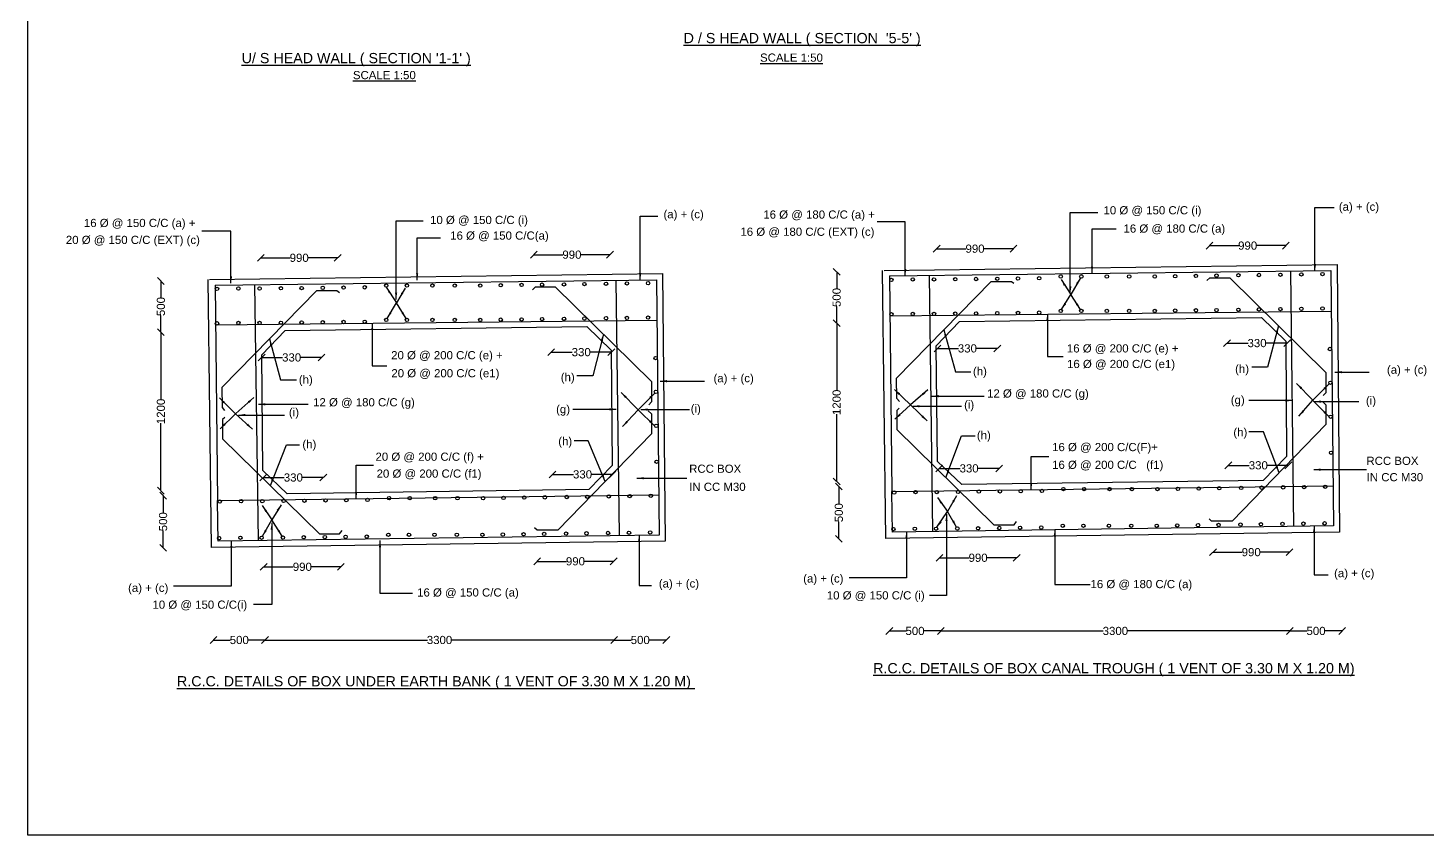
# Model space of a CAD drawing. Header units: millimetres. Extents: x 5124 to 2791496, y 2311 to 44560544.
# Drawn here: x 2750567 to 2771104, y 44534051 to 44545897 of the extents above; entities that cross this region are included whole.
import ezdxf

# ---------------------------------------------------------------- set-up
doc = ezdxf.new("R2010")
doc.units = ezdxf.units.MM
doc.header["$MEASUREMENT"] = 0
for name, color, linetype in [('DIMENSION', 7, 'Continuous'), ('DRAWING', 2, 'Continuous'), ('TEXT', 1, 'Continuous')]:
    doc.layers.add(name, color=color, linetype=linetype)
doc.styles.get("Standard").update_dxf_attribs({"font": 'arial.ttf', "height": 120})
doc.dimstyles.get("Standard").update_dxf_attribs({"dimtxt": 80, "dimasz": 100, "dimexe": 0.18, "dimexo": 0.0625, "dimgap": 0.09, "dimtad": 0, "dimdec": 0, "dimzin": 0, "dimdsep": 46, "dimtxsty": 'Standard', "dimblk": 'OBLIQUE', "dimcen": 0.09, "dimse1": 1, "dimse2": 1, "dimadec": 0, "dimazin": 0, "dimtfac": 1, "dimtdec": 0, "dimtofl": 0, "dimtmove": 0, "dimatfit": 3, "dimfxl": 0, "dimtolj": 1, "dimtzin": 0, "dimarcsym": 0})

# ---------------------------------------------------------------- blocks, each defined once
blk = doc.blocks.new('_Oblique')
at = {"color": 0, "linetype": 'ByBlock', "lineweight": -2}
blk.add_line((-0.5, -0.5), (0.5, 0.5), dxfattribs=at)
blk = doc.blocks.new('*D32')
at = {"layer": 'Defpoints', "color": 0, "transparency": 16777216}
for p in [(2753985, 44542511), (2755112, 44542523), (2755112, 44542511)]:
    blk.add_point(p, dxfattribs=at)
at = {"layer": 'DIMENSION', "color": 0, "lineweight": -2, "transparency": 16777216}
for p, q in [((2753985, 44542523), (2754416, 44542523)), ((2755112, 44542523), (2754681, 44542523))]:
    blk.add_line(p, q, dxfattribs=at)
at = {"layer": 'DIMENSION', "color": 0, "lineweight": -2, "transparency": 16777216, "xscale": 100, "yscale": 100, "zscale": 100, "rotation": 180}
blk.add_blockref('_Oblique', (2753985, 44542523), dxfattribs=at)
at = {"layer": 'DIMENSION', "color": 0, "lineweight": -2, "transparency": 16777216, "xscale": 100, "yscale": 100, "zscale": 100}
blk.add_blockref('_Oblique', (2755112, 44542523), dxfattribs=at)
at = {"layer": 'DIMENSION', "color": 0, "transparency": 16777216, "insert": (2754548, 44542523), "char_height": 120, "attachment_point": 5}
blk.add_mtext('\\A1;990', dxfattribs=at)
blk = doc.blocks.new('*D33')
at = {"layer": 'Defpoints', "color": 0, "transparency": 16777216}
for p in [(2753998, 44541057), (2754876, 44541060), (2754876, 44541057)]:
    blk.add_point(p, dxfattribs=at)
at = {"layer": 'DIMENSION', "color": 0, "lineweight": -2, "transparency": 16777216}
for p, q in [((2753998, 44541060), (2754304, 44541060)), ((2754876, 44541060), (2754569, 44541060))]:
    blk.add_line(p, q, dxfattribs=at)
at = {"layer": 'DIMENSION', "color": 0, "lineweight": -2, "transparency": 16777216, "xscale": 100, "yscale": 100, "zscale": 100, "rotation": 180}
blk.add_blockref('_Oblique', (2753998, 44541060), dxfattribs=at)
at = {"layer": 'DIMENSION', "color": 0, "lineweight": -2, "transparency": 16777216, "xscale": 100, "yscale": 100, "zscale": 100}
blk.add_blockref('_Oblique', (2754876, 44541060), dxfattribs=at)
at = {"layer": 'DIMENSION', "color": 0, "transparency": 16777216, "insert": (2754437, 44541060), "char_height": 120, "attachment_point": 5}
blk.add_mtext('\\A1;330', dxfattribs=at)
blk = doc.blocks.new('*D34')
at = {"layer": 'Defpoints', "color": 0, "transparency": 16777216}
for p in [(2754021, 44539281), (2754902, 44539298), (2754902, 44539281)]:
    blk.add_point(p, dxfattribs=at)
at = {"layer": 'DIMENSION', "color": 0, "lineweight": -2, "transparency": 16777216}
for p, q in [((2754021, 44539298), (2754329, 44539298)), ((2754902, 44539298), (2754594, 44539298))]:
    blk.add_line(p, q, dxfattribs=at)
at = {"layer": 'DIMENSION', "color": 0, "lineweight": -2, "transparency": 16777216, "xscale": 100, "yscale": 100, "zscale": 100, "rotation": 180}
blk.add_blockref('_Oblique', (2754021, 44539298), dxfattribs=at)
at = {"layer": 'DIMENSION', "color": 0, "lineweight": -2, "transparency": 16777216, "xscale": 100, "yscale": 100, "zscale": 100}
blk.add_blockref('_Oblique', (2754902, 44539298), dxfattribs=at)
at = {"layer": 'DIMENSION', "color": 0, "transparency": 16777216, "insert": (2754462, 44539298), "char_height": 120, "attachment_point": 5}
blk.add_mtext('\\A1;330', dxfattribs=at)
blk = doc.blocks.new('*D35')
at = {"layer": 'Defpoints', "color": 0, "transparency": 16777216}
for p in [(2758246, 44541138), (2758246, 44541105), (2759130, 44541105)]:
    blk.add_point(p, dxfattribs=at)
at = {"layer": 'DIMENSION', "color": 0, "lineweight": -2, "transparency": 16777216}
for p, q in [((2758246, 44541138), (2758556, 44541138)), ((2759130, 44541138), (2758821, 44541138))]:
    blk.add_line(p, q, dxfattribs=at)
at = {"layer": 'DIMENSION', "color": 0, "lineweight": -2, "transparency": 16777216, "xscale": 100, "yscale": 100, "zscale": 100, "rotation": 180}
blk.add_blockref('_Oblique', (2758246, 44541138), dxfattribs=at)
at = {"layer": 'DIMENSION', "color": 0, "lineweight": -2, "transparency": 16777216, "xscale": 100, "yscale": 100, "zscale": 100}
blk.add_blockref('_Oblique', (2759130, 44541138), dxfattribs=at)
at = {"layer": 'DIMENSION', "color": 0, "transparency": 16777216, "insert": (2758688, 44541138), "char_height": 120, "attachment_point": 5}
blk.add_mtext('\\A1;330', dxfattribs=at)
blk = doc.blocks.new('*D36')
at = {"layer": 'Defpoints', "color": 0, "transparency": 16777216}
for p in [(2758267, 44539351), (2758267, 44539344), (2759146, 44539351)]:
    blk.add_point(p, dxfattribs=at)
at = {"layer": 'DIMENSION', "color": 0, "lineweight": -2, "transparency": 16777216}
for p, q in [((2758267, 44539344), (2758574, 44539344)), ((2759146, 44539344), (2758839, 44539344))]:
    blk.add_line(p, q, dxfattribs=at)
at = {"layer": 'DIMENSION', "color": 0, "lineweight": -2, "transparency": 16777216, "xscale": 100, "yscale": 100, "zscale": 100, "rotation": 180}
blk.add_blockref('_Oblique', (2758267, 44539344), dxfattribs=at)
at = {"layer": 'DIMENSION', "color": 0, "lineweight": -2, "transparency": 16777216, "xscale": 100, "yscale": 100, "zscale": 100}
blk.add_blockref('_Oblique', (2759146, 44539344), dxfattribs=at)
at = {"layer": 'DIMENSION', "color": 0, "transparency": 16777216, "insert": (2758707, 44539344), "char_height": 120, "attachment_point": 5}
blk.add_mtext('\\A1;330', dxfattribs=at)
blk = doc.blocks.new('*D37')
at = {"layer": 'Defpoints', "color": 0, "transparency": 16777216}
for p in [(2754027, 44537976), (2755160, 44537987), (2755160, 44537976)]:
    blk.add_point(p, dxfattribs=at)
at = {"layer": 'DIMENSION', "color": 0, "lineweight": -2, "transparency": 16777216}
for p, q in [((2754027, 44537987), (2754461, 44537987)), ((2755160, 44537987), (2754726, 44537987))]:
    blk.add_line(p, q, dxfattribs=at)
at = {"layer": 'DIMENSION', "color": 0, "lineweight": -2, "transparency": 16777216, "xscale": 100, "yscale": 100, "zscale": 100, "rotation": 180}
blk.add_blockref('_Oblique', (2754027, 44537987), dxfattribs=at)
at = {"layer": 'DIMENSION', "color": 0, "lineweight": -2, "transparency": 16777216, "xscale": 100, "yscale": 100, "zscale": 100}
blk.add_blockref('_Oblique', (2755160, 44537987), dxfattribs=at)
at = {"layer": 'DIMENSION', "color": 0, "transparency": 16777216, "insert": (2754594, 44537987), "char_height": 120, "attachment_point": 5}
blk.add_mtext('\\A1;990', dxfattribs=at)
blk = doc.blocks.new('*D38')
at = {"layer": 'Defpoints', "color": 0, "transparency": 16777216}
for p in [(2759164, 44538068), (2758042, 44538032), (2759164, 44538032)]:
    blk.add_point(p, dxfattribs=at)
at = {"layer": 'DIMENSION', "color": 0, "lineweight": -2, "transparency": 16777216}
for p, q in [((2758042, 44538068), (2758470, 44538068)), ((2759164, 44538068), (2758735, 44538068))]:
    blk.add_line(p, q, dxfattribs=at)
at = {"layer": 'DIMENSION', "color": 0, "lineweight": -2, "transparency": 16777216, "xscale": 100, "yscale": 100, "zscale": 100, "rotation": 180}
blk.add_blockref('_Oblique', (2758042, 44538068), dxfattribs=at)
at = {"layer": 'DIMENSION', "color": 0, "lineweight": -2, "transparency": 16777216, "xscale": 100, "yscale": 100, "zscale": 100}
blk.add_blockref('_Oblique', (2759164, 44538068), dxfattribs=at)
at = {"layer": 'DIMENSION', "color": 0, "transparency": 16777216, "insert": (2758603, 44538068), "char_height": 120, "attachment_point": 5}
blk.add_mtext('\\A1;990', dxfattribs=at)
blk = doc.blocks.new('*D39')
at = {"layer": 'Defpoints', "color": 0, "transparency": 16777216}
for p in [(2757991, 44542563), (2759110, 44542569), (2759110, 44542563)]:
    blk.add_point(p, dxfattribs=at)
at = {"layer": 'DIMENSION', "color": 0, "lineweight": -2, "transparency": 16777216}
for p, q in [((2757991, 44542569), (2758418, 44542569)), ((2759110, 44542569), (2758683, 44542569))]:
    blk.add_line(p, q, dxfattribs=at)
at = {"layer": 'DIMENSION', "color": 0, "lineweight": -2, "transparency": 16777216, "xscale": 100, "yscale": 100, "zscale": 100, "rotation": 180}
blk.add_blockref('_Oblique', (2757991, 44542569), dxfattribs=at)
at = {"layer": 'DIMENSION', "color": 0, "lineweight": -2, "transparency": 16777216, "xscale": 100, "yscale": 100, "zscale": 100}
blk.add_blockref('_Oblique', (2759110, 44542569), dxfattribs=at)
at = {"layer": 'DIMENSION', "color": 0, "transparency": 16777216, "insert": (2758551, 44542569), "char_height": 120, "attachment_point": 5}
blk.add_mtext('\\A1;990', dxfattribs=at)
blk = doc.blocks.new('*D40')
at = {"layer": 'Defpoints', "color": 0, "transparency": 16777216}
for p in [(2752518, 44542184), (2752518, 44541432), (2752518, 44541432)]:
    blk.add_point(p, dxfattribs=at)
at = {"layer": 'DIMENSION', "color": 0, "lineweight": -2, "transparency": 16777216}
for p, q in [((2752518, 44542184), (2752518, 44541940)), ((2752518, 44541432), (2752518, 44541675))]:
    blk.add_line(p, q, dxfattribs=at)
at = {"layer": 'DIMENSION', "color": 0, "lineweight": -2, "transparency": 16777216, "xscale": 100, "yscale": 100, "zscale": 100}
for p, rotation in [((2752518, 44542184), 90), ((2752518, 44541432), 270)]:
    blk.add_blockref('_Oblique', p, dxfattribs=dict(at, rotation=rotation))
at = {"layer": 'DIMENSION', "color": 0, "transparency": 16777216, "insert": (2752518, 44541808), "char_height": 120, "attachment_point": 5, "rotation": 90}
blk.add_mtext('\\A1;500', dxfattribs=at)
blk = doc.blocks.new('*D41')
at = {"layer": 'Defpoints', "color": 0, "transparency": 16777216}
for p in [(2752518, 44541432), (2752518, 44539106), (2752518, 44539106)]:
    blk.add_point(p, dxfattribs=at)
at = {"layer": 'DIMENSION', "color": 0, "lineweight": -2, "transparency": 16777216}
for p, q in [((2752518, 44541432), (2752518, 44540442)), ((2752518, 44539106), (2752518, 44540096))]:
    blk.add_line(p, q, dxfattribs=at)
at = {"layer": 'DIMENSION', "color": 0, "lineweight": -2, "transparency": 16777216, "xscale": 100, "yscale": 100, "zscale": 100}
for p, rotation in [((2752518, 44541432), 90), ((2752518, 44539106), 270)]:
    blk.add_blockref('_Oblique', p, dxfattribs=dict(at, rotation=rotation))
at = {"layer": 'DIMENSION', "color": 0, "transparency": 16777216, "insert": (2752518, 44540269), "char_height": 120, "attachment_point": 5, "rotation": 90}
blk.add_mtext('\\A1;1200', dxfattribs=at)
blk = doc.blocks.new('*D42')
at = {"layer": 'Defpoints', "color": 0, "transparency": 16777216}
for p in [(2752552, 44539033), (2752550, 44538265), (2752552, 44538265)]:
    blk.add_point(p, dxfattribs=at)
at = {"layer": 'DIMENSION', "color": 0, "lineweight": -2, "transparency": 16777216}
for p, q in [((2752550, 44539033), (2752550, 44538782)), ((2752550, 44538265), (2752550, 44538517))]:
    blk.add_line(p, q, dxfattribs=at)
at = {"layer": 'DIMENSION', "color": 0, "lineweight": -2, "transparency": 16777216, "xscale": 100, "yscale": 100, "zscale": 100}
for p, rotation in [((2752550, 44539033), 90), ((2752550, 44538265), 270)]:
    blk.add_blockref('_Oblique', p, dxfattribs=dict(at, rotation=rotation))
at = {"layer": 'DIMENSION', "color": 0, "transparency": 16777216, "insert": (2752550, 44538649), "char_height": 120, "attachment_point": 5, "rotation": 90}
blk.add_mtext('\\A1;500', dxfattribs=at)
blk = doc.blocks.new('*D43')
at = {"layer": 'Defpoints', "color": 0, "transparency": 16777216}
for p in [(2753290, 44536913), (2754045, 44536913), (2754045, 44536913)]:
    blk.add_point(p, dxfattribs=at)
at = {"layer": 'DIMENSION', "color": 0, "lineweight": -2, "transparency": 16777216}
for p, q in [((2753290, 44536913), (2753535, 44536913)), ((2754045, 44536913), (2753800, 44536913))]:
    blk.add_line(p, q, dxfattribs=at)
at = {"layer": 'DIMENSION', "color": 0, "lineweight": -2, "transparency": 16777216, "xscale": 100, "yscale": 100, "zscale": 100, "rotation": 180}
blk.add_blockref('_Oblique', (2753290, 44536913), dxfattribs=at)
at = {"layer": 'DIMENSION', "color": 0, "lineweight": -2, "transparency": 16777216, "xscale": 100, "yscale": 100, "zscale": 100}
blk.add_blockref('_Oblique', (2754045, 44536913), dxfattribs=at)
at = {"layer": 'DIMENSION', "color": 0, "transparency": 16777216, "insert": (2753668, 44536913), "char_height": 120, "attachment_point": 5}
blk.add_mtext('\\A1;500', dxfattribs=at)
blk = doc.blocks.new('*D44')
at = {"layer": 'Defpoints', "color": 0, "transparency": 16777216}
for p in [(2754045, 44536913), (2759171, 44536913), (2759171, 44536913)]:
    blk.add_point(p, dxfattribs=at)
at = {"layer": 'DIMENSION', "color": 0, "lineweight": -2, "transparency": 16777216}
for p, q in [((2754045, 44536913), (2756429, 44536913)), ((2759171, 44536913), (2756787, 44536913))]:
    blk.add_line(p, q, dxfattribs=at)
at = {"layer": 'DIMENSION', "color": 0, "lineweight": -2, "transparency": 16777216, "xscale": 100, "yscale": 100, "zscale": 100, "rotation": 180}
blk.add_blockref('_Oblique', (2754045, 44536913), dxfattribs=at)
at = {"layer": 'DIMENSION', "color": 0, "lineweight": -2, "transparency": 16777216, "xscale": 100, "yscale": 100, "zscale": 100}
blk.add_blockref('_Oblique', (2759171, 44536913), dxfattribs=at)
at = {"layer": 'DIMENSION', "color": 0, "transparency": 16777216, "insert": (2756608, 44536913), "char_height": 120, "attachment_point": 5}
blk.add_mtext('\\A1;3300', dxfattribs=at)
blk = doc.blocks.new('*D45')
at = {"layer": 'Defpoints', "color": 0, "transparency": 16777216}
for p in [(2759171, 44536913), (2759937, 44536913), (2759937, 44536913)]:
    blk.add_point(p, dxfattribs=at)
at = {"layer": 'DIMENSION', "color": 0, "lineweight": -2, "transparency": 16777216}
for p, q in [((2759171, 44536913), (2759422, 44536913)), ((2759937, 44536913), (2759686, 44536913))]:
    blk.add_line(p, q, dxfattribs=at)
at = {"layer": 'DIMENSION', "color": 0, "lineweight": -2, "transparency": 16777216, "xscale": 100, "yscale": 100, "zscale": 100, "rotation": 180}
blk.add_blockref('_Oblique', (2759171, 44536913), dxfattribs=at)
at = {"layer": 'DIMENSION', "color": 0, "lineweight": -2, "transparency": 16777216, "xscale": 100, "yscale": 100, "zscale": 100}
blk.add_blockref('_Oblique', (2759937, 44536913), dxfattribs=at)
at = {"layer": 'DIMENSION', "color": 0, "transparency": 16777216, "insert": (2759554, 44536913), "char_height": 120, "attachment_point": 5}
blk.add_mtext('\\A1;500', dxfattribs=at)
blk = doc.blocks.new('*D46')
at = {"layer": 'Defpoints', "color": 0, "transparency": 16777216}
for p in [(2763905, 44542645), (2765033, 44542657), (2765033, 44542645)]:
    blk.add_point(p, dxfattribs=at)
at = {"layer": 'DIMENSION', "color": 0, "lineweight": -2, "transparency": 16777216}
for p, q in [((2763905, 44542657), (2764336, 44542657)), ((2765033, 44542657), (2764601, 44542657))]:
    blk.add_line(p, q, dxfattribs=at)
at = {"layer": 'DIMENSION', "color": 0, "lineweight": -2, "transparency": 16777216, "xscale": 100, "yscale": 100, "zscale": 100, "rotation": 180}
blk.add_blockref('_Oblique', (2763905, 44542657), dxfattribs=at)
at = {"layer": 'DIMENSION', "color": 0, "lineweight": -2, "transparency": 16777216, "xscale": 100, "yscale": 100, "zscale": 100}
blk.add_blockref('_Oblique', (2765033, 44542657), dxfattribs=at)
at = {"layer": 'DIMENSION', "color": 0, "transparency": 16777216, "insert": (2764469, 44542657), "char_height": 120, "attachment_point": 5}
blk.add_mtext('\\A1;990', dxfattribs=at)
blk = doc.blocks.new('*D56')
at = {"layer": 'Defpoints', "color": 0, "transparency": 16777216}
for p in [(2763919, 44541190), (2764796, 44541193), (2764796, 44541190)]:
    blk.add_point(p, dxfattribs=at)
at = {"layer": 'DIMENSION', "color": 0, "lineweight": -2, "transparency": 16777216}
for p, q in [((2763919, 44541193), (2764225, 44541193)), ((2764796, 44541193), (2764490, 44541193))]:
    blk.add_line(p, q, dxfattribs=at)
at = {"layer": 'DIMENSION', "color": 0, "lineweight": -2, "transparency": 16777216, "xscale": 100, "yscale": 100, "zscale": 100, "rotation": 180}
blk.add_blockref('_Oblique', (2763919, 44541193), dxfattribs=at)
at = {"layer": 'DIMENSION', "color": 0, "lineweight": -2, "transparency": 16777216, "xscale": 100, "yscale": 100, "zscale": 100}
blk.add_blockref('_Oblique', (2764796, 44541193), dxfattribs=at)
at = {"layer": 'DIMENSION', "color": 0, "transparency": 16777216, "insert": (2764357, 44541193), "char_height": 120, "attachment_point": 5}
blk.add_mtext('\\A1;330', dxfattribs=at)
blk = doc.blocks.new('*D57')
at = {"layer": 'Defpoints', "color": 0, "transparency": 16777216}
for p in [(2763942, 44539415), (2764823, 44539432), (2764823, 44539415)]:
    blk.add_point(p, dxfattribs=at)
at = {"layer": 'DIMENSION', "color": 0, "lineweight": -2, "transparency": 16777216}
for p, q in [((2763942, 44539432), (2764250, 44539432)), ((2764823, 44539432), (2764515, 44539432))]:
    blk.add_line(p, q, dxfattribs=at)
at = {"layer": 'DIMENSION', "color": 0, "lineweight": -2, "transparency": 16777216, "xscale": 100, "yscale": 100, "zscale": 100, "rotation": 180}
blk.add_blockref('_Oblique', (2763942, 44539432), dxfattribs=at)
at = {"layer": 'DIMENSION', "color": 0, "lineweight": -2, "transparency": 16777216, "xscale": 100, "yscale": 100, "zscale": 100}
blk.add_blockref('_Oblique', (2764823, 44539432), dxfattribs=at)
at = {"layer": 'DIMENSION', "color": 0, "transparency": 16777216, "insert": (2764382, 44539432), "char_height": 120, "attachment_point": 5}
blk.add_mtext('\\A1;330', dxfattribs=at)
blk = doc.blocks.new('*D58')
at = {"layer": 'Defpoints', "color": 0, "transparency": 16777216}
for p in [(2768167, 44541271), (2768167, 44541239), (2769051, 44541239)]:
    blk.add_point(p, dxfattribs=at)
at = {"layer": 'DIMENSION', "color": 0, "lineweight": -2, "transparency": 16777216}
for p, q in [((2768167, 44541271), (2768476, 44541271)), ((2769051, 44541271), (2768741, 44541271))]:
    blk.add_line(p, q, dxfattribs=at)
at = {"layer": 'DIMENSION', "color": 0, "lineweight": -2, "transparency": 16777216, "xscale": 100, "yscale": 100, "zscale": 100, "rotation": 180}
blk.add_blockref('_Oblique', (2768167, 44541271), dxfattribs=at)
at = {"layer": 'DIMENSION', "color": 0, "lineweight": -2, "transparency": 16777216, "xscale": 100, "yscale": 100, "zscale": 100}
blk.add_blockref('_Oblique', (2769051, 44541271), dxfattribs=at)
at = {"layer": 'DIMENSION', "color": 0, "transparency": 16777216, "insert": (2768609, 44541271), "char_height": 120, "attachment_point": 5}
blk.add_mtext('\\A1;330', dxfattribs=at)
blk = doc.blocks.new('*D59')
at = {"layer": 'Defpoints', "color": 0, "transparency": 16777216}
for p in [(2768188, 44539485), (2768188, 44539477), (2769067, 44539485)]:
    blk.add_point(p, dxfattribs=at)
at = {"layer": 'DIMENSION', "color": 0, "lineweight": -2, "transparency": 16777216}
for p, q in [((2768188, 44539477), (2768495, 44539477)), ((2769067, 44539477), (2768760, 44539477))]:
    blk.add_line(p, q, dxfattribs=at)
at = {"layer": 'DIMENSION', "color": 0, "lineweight": -2, "transparency": 16777216, "xscale": 100, "yscale": 100, "zscale": 100, "rotation": 180}
blk.add_blockref('_Oblique', (2768188, 44539477), dxfattribs=at)
at = {"layer": 'DIMENSION', "color": 0, "lineweight": -2, "transparency": 16777216, "xscale": 100, "yscale": 100, "zscale": 100}
blk.add_blockref('_Oblique', (2769067, 44539477), dxfattribs=at)
at = {"layer": 'DIMENSION', "color": 0, "transparency": 16777216, "insert": (2768627, 44539477), "char_height": 120, "attachment_point": 5}
blk.add_mtext('\\A1;330', dxfattribs=at)
blk = doc.blocks.new('*D47')
at = {"layer": 'Defpoints', "color": 0, "transparency": 16777216}
for p in [(2763948, 44538110), (2765080, 44538120), (2765080, 44538110)]:
    blk.add_point(p, dxfattribs=at)
at = {"layer": 'DIMENSION', "color": 0, "lineweight": -2, "transparency": 16777216}
for p, q in [((2763948, 44538120), (2764382, 44538120)), ((2765080, 44538120), (2764646, 44538120))]:
    blk.add_line(p, q, dxfattribs=at)
at = {"layer": 'DIMENSION', "color": 0, "lineweight": -2, "transparency": 16777216, "xscale": 100, "yscale": 100, "zscale": 100, "rotation": 180}
blk.add_blockref('_Oblique', (2763948, 44538120), dxfattribs=at)
at = {"layer": 'DIMENSION', "color": 0, "lineweight": -2, "transparency": 16777216, "xscale": 100, "yscale": 100, "zscale": 100}
blk.add_blockref('_Oblique', (2765080, 44538120), dxfattribs=at)
at = {"layer": 'DIMENSION', "color": 0, "transparency": 16777216, "insert": (2764514, 44538120), "char_height": 120, "attachment_point": 5}
blk.add_mtext('\\A1;990', dxfattribs=at)
blk = doc.blocks.new('*D48')
at = {"layer": 'Defpoints', "color": 0, "transparency": 16777216}
for p in [(2767962, 44538165), (2769084, 44538202), (2769084, 44538165)]:
    blk.add_point(p, dxfattribs=at)
at = {"layer": 'DIMENSION', "color": 0, "lineweight": -2, "transparency": 16777216}
for p, q in [((2767962, 44538202), (2768391, 44538202)), ((2769084, 44538202), (2768656, 44538202))]:
    blk.add_line(p, q, dxfattribs=at)
at = {"layer": 'DIMENSION', "color": 0, "lineweight": -2, "transparency": 16777216, "xscale": 100, "yscale": 100, "zscale": 100, "rotation": 180}
blk.add_blockref('_Oblique', (2767962, 44538202), dxfattribs=at)
at = {"layer": 'DIMENSION', "color": 0, "lineweight": -2, "transparency": 16777216, "xscale": 100, "yscale": 100, "zscale": 100}
blk.add_blockref('_Oblique', (2769084, 44538202), dxfattribs=at)
at = {"layer": 'DIMENSION', "color": 0, "transparency": 16777216, "insert": (2768523, 44538202), "char_height": 120, "attachment_point": 5}
blk.add_mtext('\\A1;990', dxfattribs=at)
blk = doc.blocks.new('*D49')
at = {"layer": 'Defpoints', "color": 0, "transparency": 16777216}
for p in [(2767912, 44542697), (2769031, 44542702), (2769031, 44542697)]:
    blk.add_point(p, dxfattribs=at)
at = {"layer": 'DIMENSION', "color": 0, "lineweight": -2, "transparency": 16777216}
for p, q in [((2767912, 44542702), (2768339, 44542702)), ((2769031, 44542702), (2768604, 44542702))]:
    blk.add_line(p, q, dxfattribs=at)
at = {"layer": 'DIMENSION', "color": 0, "lineweight": -2, "transparency": 16777216, "xscale": 100, "yscale": 100, "zscale": 100, "rotation": 180}
blk.add_blockref('_Oblique', (2767912, 44542702), dxfattribs=at)
at = {"layer": 'DIMENSION', "color": 0, "lineweight": -2, "transparency": 16777216, "xscale": 100, "yscale": 100, "zscale": 100}
blk.add_blockref('_Oblique', (2769031, 44542702), dxfattribs=at)
at = {"layer": 'DIMENSION', "color": 0, "transparency": 16777216, "insert": (2768471, 44542702), "char_height": 120, "attachment_point": 5}
blk.add_mtext('\\A1;990', dxfattribs=at)
blk = doc.blocks.new('*D50')
at = {"layer": 'Defpoints', "color": 0, "transparency": 16777216}
for p in [(2762438, 44542317), (2762438, 44541565), (2762438, 44541565)]:
    blk.add_point(p, dxfattribs=at)
at = {"layer": 'DIMENSION', "color": 0, "lineweight": -2, "transparency": 16777216}
for p, q in [((2762438, 44542317), (2762438, 44542074)), ((2762438, 44541565), (2762438, 44541809))]:
    blk.add_line(p, q, dxfattribs=at)
at = {"layer": 'DIMENSION', "color": 0, "lineweight": -2, "transparency": 16777216, "xscale": 100, "yscale": 100, "zscale": 100}
for p, rotation in [((2762438, 44542317), 90), ((2762438, 44541565), 270)]:
    blk.add_blockref('_Oblique', p, dxfattribs=dict(at, rotation=rotation))
at = {"layer": 'DIMENSION', "color": 0, "transparency": 16777216, "insert": (2762438, 44541941), "char_height": 120, "attachment_point": 5, "rotation": 90}
blk.add_mtext('\\A1;500', dxfattribs=at)
blk = doc.blocks.new('*D51')
at = {"layer": 'Defpoints', "color": 0, "transparency": 16777216}
for p in [(2762438, 44541565), (2762438, 44539240), (2762438, 44539240)]:
    blk.add_point(p, dxfattribs=at)
at = {"layer": 'DIMENSION', "color": 0, "lineweight": -2, "transparency": 16777216}
for p, q in [((2762438, 44541565), (2762438, 44540576)), ((2762438, 44539240), (2762438, 44540229))]:
    blk.add_line(p, q, dxfattribs=at)
at = {"layer": 'DIMENSION', "color": 0, "lineweight": -2, "transparency": 16777216, "xscale": 100, "yscale": 100, "zscale": 100}
for p, rotation in [((2762438, 44541565), 90), ((2762438, 44539240), 270)]:
    blk.add_blockref('_Oblique', p, dxfattribs=dict(at, rotation=rotation))
at = {"layer": 'DIMENSION', "color": 0, "transparency": 16777216, "insert": (2762438, 44540402), "char_height": 120, "attachment_point": 5, "rotation": 90}
blk.add_mtext('\\A1;1200', dxfattribs=at)
blk = doc.blocks.new('*D52')
at = {"layer": 'Defpoints', "color": 0, "transparency": 16777216}
for p in [(2762473, 44539166), (2762470, 44538399), (2762473, 44538399)]:
    blk.add_point(p, dxfattribs=at)
at = {"layer": 'DIMENSION', "color": 0, "lineweight": -2, "transparency": 16777216}
for p, q in [((2762470, 44539166), (2762470, 44538915)), ((2762470, 44538399), (2762470, 44538650))]:
    blk.add_line(p, q, dxfattribs=at)
at = {"layer": 'DIMENSION', "color": 0, "lineweight": -2, "transparency": 16777216, "xscale": 100, "yscale": 100, "zscale": 100}
for p, rotation in [((2762470, 44539166), 90), ((2762470, 44538399), 270)]:
    blk.add_blockref('_Oblique', p, dxfattribs=dict(at, rotation=rotation))
at = {"layer": 'DIMENSION', "color": 0, "transparency": 16777216, "insert": (2762470, 44538782), "char_height": 120, "attachment_point": 5, "rotation": 90}
blk.add_mtext('\\A1;500', dxfattribs=at)
blk = doc.blocks.new('*D53')
at = {"layer": 'Defpoints', "color": 0, "transparency": 16777216}
for p in [(2763211, 44537046), (2763966, 44537046), (2763966, 44537046)]:
    blk.add_point(p, dxfattribs=at)
at = {"layer": 'DIMENSION', "color": 0, "lineweight": -2, "transparency": 16777216}
for p, q in [((2763211, 44537046), (2763456, 44537046)), ((2763966, 44537046), (2763721, 44537046))]:
    blk.add_line(p, q, dxfattribs=at)
at = {"layer": 'DIMENSION', "color": 0, "lineweight": -2, "transparency": 16777216, "xscale": 100, "yscale": 100, "zscale": 100, "rotation": 180}
blk.add_blockref('_Oblique', (2763211, 44537046), dxfattribs=at)
at = {"layer": 'DIMENSION', "color": 0, "lineweight": -2, "transparency": 16777216, "xscale": 100, "yscale": 100, "zscale": 100}
blk.add_blockref('_Oblique', (2763966, 44537046), dxfattribs=at)
at = {"layer": 'DIMENSION', "color": 0, "transparency": 16777216, "insert": (2763588, 44537046), "char_height": 120, "attachment_point": 5}
blk.add_mtext('\\A1;500', dxfattribs=at)
blk = doc.blocks.new('*D54')
at = {"layer": 'Defpoints', "color": 0, "transparency": 16777216}
for p in [(2763966, 44537046), (2769091, 44537046), (2769091, 44537046)]:
    blk.add_point(p, dxfattribs=at)
at = {"layer": 'DIMENSION', "color": 0, "lineweight": -2, "transparency": 16777216}
for p, q in [((2763966, 44537046), (2766350, 44537046)), ((2769091, 44537046), (2766708, 44537046))]:
    blk.add_line(p, q, dxfattribs=at)
at = {"layer": 'DIMENSION', "color": 0, "lineweight": -2, "transparency": 16777216, "xscale": 100, "yscale": 100, "zscale": 100, "rotation": 180}
blk.add_blockref('_Oblique', (2763966, 44537046), dxfattribs=at)
at = {"layer": 'DIMENSION', "color": 0, "lineweight": -2, "transparency": 16777216, "xscale": 100, "yscale": 100, "zscale": 100}
blk.add_blockref('_Oblique', (2769091, 44537046), dxfattribs=at)
at = {"layer": 'DIMENSION', "color": 0, "transparency": 16777216, "insert": (2766529, 44537046), "char_height": 120, "attachment_point": 5}
blk.add_mtext('\\A1;3300', dxfattribs=at)
blk = doc.blocks.new('*D55')
at = {"layer": 'Defpoints', "color": 0, "transparency": 16777216}
for p in [(2769091, 44537046), (2769858, 44537046), (2769858, 44537046)]:
    blk.add_point(p, dxfattribs=at)
at = {"layer": 'DIMENSION', "color": 0, "lineweight": -2, "transparency": 16777216}
for p, q in [((2769091, 44537046), (2769342, 44537046)), ((2769858, 44537046), (2769607, 44537046))]:
    blk.add_line(p, q, dxfattribs=at)
at = {"layer": 'DIMENSION', "color": 0, "lineweight": -2, "transparency": 16777216, "xscale": 100, "yscale": 100, "zscale": 100, "rotation": 180}
blk.add_blockref('_Oblique', (2769091, 44537046), dxfattribs=at)
at = {"layer": 'DIMENSION', "color": 0, "lineweight": -2, "transparency": 16777216, "xscale": 100, "yscale": 100, "zscale": 100}
blk.add_blockref('_Oblique', (2769858, 44537046), dxfattribs=at)
at = {"layer": 'DIMENSION', "color": 0, "transparency": 16777216, "insert": (2769475, 44537046), "char_height": 120, "attachment_point": 5}
blk.add_mtext('\\A1;500', dxfattribs=at)

msp = doc.modelspace()

# ---------------------------------------------------------------- linework, layer by layer
at = {"layer": 'DIMENSION', "color": 0}
msp.add_lwpolyline([(2791366.8, 44534050.9), (2750566.6, 44534050.9), (2750566.6, 44560284.1), (2791366.8, 44560284.1)], close=True, dxfattribs=at)
at = {"layer": 'DRAWING', "color": 0}
for points in [[(2763133.1, 44542336.7), (2769782.9, 44542424.2), (2769820.6, 44538497.9), (2763161.5, 44538403), (2763109.7, 44542336.4)], [(2753233.1, 44542203.8), (2759882.8, 44542291.3), (2759920.5, 44538365), (2753261.4, 44538270.1), (2753209.6, 44542203.5)], [(2753315.2, 44542124), (2759792.5, 44542202.6), (2759831.4, 44538454), (2753357.6, 44538365.5), (2753349.7, 44538948.3), (2753349.5, 44538959), (2759825.3, 44539042.7)], [(2759247.9, 44538446), (2759202.4, 44542195.4)], [(2763215.2, 44542257), (2769692.6, 44542335.5), (2769731.4, 44538586.9), (2763257.7, 44538498.4), (2763249.8, 44539081.3), (2763249.6, 44539091.9), (2769725.3, 44539175.7)], [(2763215.2, 44542257), (2763249.8, 44539081.3)], [(2763358.7, 44540416.7), (2763319.9, 44540460.2), (2763316.3, 44540755.2), (2764707, 44542177.8), (2765002.8, 44542177.8), (2765038.3, 44542149.3)], [(2763794.1, 44542263.8), (2763845.4, 44538506.5)], [(2767871.1, 44542188.6), (2767914.5, 44542229.8), (2768207.5, 44542229.8), (2769620.3, 44540841.5), (2769620.3, 44540542.6), (2769581.6, 44540500.5)], [(2769148, 44538579), (2769102.5, 44542328.3)], [(2753315.2, 44542124), (2753349.7, 44538948.3)], [(2753458.7, 44540283.8), (2753419.9, 44540327.3), (2753416.2, 44540622.3), (2754806.9, 44542044.9), (2755102.7, 44542044.9), (2755138.2, 44542016.3)], [(2753894, 44542130.9), (2753945.4, 44538373.5)], [(2757971, 44542055.6), (2758014.4, 44542096.8), (2758307.4, 44542096.8), (2759720.2, 44540708.6), (2759720.2, 44540409.7), (2759681.5, 44540367.6)], [(2753321.5, 44541539.7), (2759798.7, 44541606.7)], [(2763221.6, 44541672.6), (2769698.8, 44541739.7)], [(2763897.8, 44541232.2), (2764241.9, 44541590.2), (2768671.9, 44541646.2), (2769029.9, 44541298.5), (2769040.7, 44539606), (2768699.2, 44539253.2), (2764273.5, 44539193.7), (2763915.8, 44539535.8), (2763897.8, 44541232.2)], [(2753997.7, 44541099.2), (2754341.8, 44541457.2), (2758771.8, 44541513.3), (2759129.8, 44541165.6), (2759140.6, 44539473), (2758799.1, 44539120.2), (2754373.4, 44539060.7), (2754015.7, 44539402.9), (2753997.7, 44541099.2)], [(2769572.4, 44540408.8), (2769617.9, 44540366), (2769617.9, 44540074.8), (2768245.2, 44538657), (2767942.4, 44538657), (2767903.9, 44538691.5)], [(2753456.1, 44540181.5), (2753422.1, 44540150.6), (2753422.1, 44539868.2), (2754846.2, 44538472.5), (2755140.9, 44538472.5), (2755179.5, 44538520.4)], [(2759672.4, 44540275.8), (2759717.8, 44540233.1), (2759717.8, 44539941.8), (2758345.1, 44538524), (2758042.4, 44538524), (2758003.8, 44538558.5)], [(2763356.2, 44540314.4), (2763322.2, 44540283.5), (2763322.2, 44540001.1), (2764746.3, 44538605.5), (2765041, 44538605.5), (2765079.6, 44538653.3)]]:
    msp.add_lwpolyline(points, dxfattribs=at)
for centre in [(2759669.5, 44542151.4), (2763241.3, 44542199.6), (2763555.1, 44542205.6), (2763866.3, 44542205.6), (2764179, 44542209), (2764484.1, 44542212.4), (2764794.5, 44542216), (2765099.5, 44542219.5), (2765410.2, 44542223.1), (2765726.5, 44542249.3), (2766029.6, 44542249.3), (2766403.7, 44542249.3), (2766731.5, 44542249.3), (2767106.6, 44542249.3), (2767407, 44542253.5), (2767712.1, 44542257.8), (2768013.4, 44542262), (2768335.4, 44542266.6), (2768635.6, 44542270.9), (2768951.9, 44542275.4), (2769258.9, 44542279.8), (2769569.6, 44542284.3), (2753341.3, 44542066.7), (2753655, 44542072.7), (2753966.2, 44542072.7), (2754278.9, 44542076.1), (2754584, 44542079.5), (2754894.4, 44542083), (2755199.4, 44542086.5), (2755510.2, 44542090.2), (2755826.4, 44542116.3), (2756129.5, 44542116.3), (2756503.6, 44542116.3), (2756831.4, 44542116.3), (2757206.5, 44542116.3), (2757506.9, 44542120.5), (2757812, 44542124.8), (2758113.3, 44542129.1), (2758435.4, 44542133.6), (2758735.6, 44542137.9), (2759051.9, 44542142.5), (2759358.8, 44542146.9), (2765726.5, 44541744.1), (2766029.6, 44541744.1), (2766403.7, 44541744.1), (2766731.5, 44541744.1), (2767106.6, 44541744.1), (2767407, 44541748.3), (2767712.1, 44541752.5), (2768013.4, 44541756.8), (2768335.4, 44541761.4), (2768635.6, 44541765.7), (2768951.9, 44541770.2), (2769258.9, 44541774.6), (2769569.6, 44541779.1), (2753341.3, 44541561.5), (2753655, 44541567.5), (2753966.2, 44541567.5), (2754278.9, 44541570.9), (2754584, 44541574.3), (2754894.4, 44541577.8), (2755199.4, 44541581.3), (2755510.2, 44541585), (2755826.4, 44541611.1), (2756129.5, 44541611.1), (2756503.6, 44541611.1), (2756831.4, 44541611.1), (2757206.5, 44541611.1), (2757506.9, 44541615.3), (2757812, 44541619.6), (2758113.3, 44541623.9), (2758435.4, 44541628.4), (2758735.6, 44541632.7), (2759051.9, 44541637.2), (2759358.8, 44541641.7), (2759669.5, 44541646.2), (2763241.3, 44541694.4), (2763555.1, 44541700.4), (2763866.3, 44541700.4), (2764179, 44541703.8), (2764484.1, 44541707.2), (2764794.5, 44541710.7), (2765099.5, 44541714.3), (2765410.2, 44541717.9), (2769679.7, 44541184.9), (2759779.7, 44541051.9), (2759784.8, 44540556.5), (2769684.9, 44540689.5), (2769690, 44540189.7), (2759790, 44540056.8), (2759795.4, 44539529.3), (2769695.5, 44539662.2), (2763281.7, 44539078.4), (2763595.5, 44539084.5), (2763906.7, 44539084.5), (2764219.3, 44539087.8), (2764524.5, 44539091.2), (2764834.9, 44539094.8), (2765139.8, 44539098.3), (2765450.6, 44539101.9), (2765766.8, 44539128.1), (2766070, 44539128.1), (2766444.1, 44539128.1), (2766771.8, 44539128.1), (2767147, 44539128.1), (2767447.4, 44539132.3), (2767752.5, 44539136.6), (2768053.8, 44539140.8), (2768375.8, 44539145.4), (2768676, 44539149.7), (2768992.3, 44539154.2), (2769299.3, 44539158.6), (2769610, 44539163.1), (2753381.6, 44538945.5), (2753695.4, 44538951.5), (2754006.6, 44538951.5), (2754319.3, 44538954.9), (2754624.4, 44538958.3), (2754934.8, 44538961.8), (2755239.7, 44538965.3), (2755550.5, 44538969), (2755866.8, 44538995.1), (2756169.9, 44538995.1), (2756544, 44538995.1), (2756871.8, 44538995.1), (2757246.9, 44538995.1), (2757547.3, 44538999.3), (2757852.4, 44539003.6), (2758153.7, 44539007.9), (2758475.7, 44539012.4), (2758775.9, 44539016.7), (2759092.2, 44539021.3), (2759399.2, 44539025.7), (2759709.9, 44539030.2), (2755856.6, 44538457.7), (2756159.8, 44538457.7), (2756533.9, 44538457.7), (2756861.6, 44538457.7), (2757236.8, 44538457.7), (2757537.2, 44538462), (2757842.3, 44538466.2), (2758143.6, 44538470.5), (2758465.6, 44538475.1), (2758765.8, 44538479.4), (2759082.1, 44538483.9), (2759389.1, 44538488.3), (2759699.8, 44538492.8), (2763271.6, 44538541), (2763585.4, 44538547.1), (2763896.6, 44538547.1), (2764209.2, 44538550.5), (2764514.3, 44538553.9), (2764824.7, 44538557.4), (2765129.7, 44538560.9), (2765440.5, 44538564.5), (2765756.7, 44538590.7), (2766059.9, 44538590.7), (2766433.9, 44538590.7), (2766761.7, 44538590.7), (2767136.8, 44538590.7), (2767437.2, 44538594.9), (2767742.3, 44538599.2), (2768043.6, 44538603.4), (2768365.7, 44538608), (2768665.9, 44538612.3), (2768982.2, 44538616.8), (2769289.1, 44538621.2), (2769599.9, 44538625.7), (2753371.5, 44538408.1), (2753685.3, 44538414.1), (2753996.5, 44538414.1), (2754309.1, 44538417.5), (2754614.2, 44538420.9), (2754924.7, 44538424.4), (2755229.6, 44538428), (2755540.4, 44538431.6)]:
    msp.add_circle(centre, 24.8, dxfattribs=at)

# ---------------------------------------------------------------- texts
at = {"layer": 'TEXT', "color": 0}
for s, height, p in [("%%UD / S HEAD WALL ( SECTION  '5-5' )", 150, (2760191.7, 44545673.9)), ("%%UU/ S HEAD WALL ( SECTION '1-1' )", 150, (2753703.1, 44545380.4)), ('%%USCALE 1:50', 120, (2761313, 44545401.9)), ('%%USCALE 1:50', 120, (2755336.4, 44545145.5)), ('(a) + (c)', 120, (2759895.5, 44543103.9)), ('16 Ø @ 180 C/C (a) +', 120, (2761361.1, 44543098.3)), ('10 Ø @ 150 C/C (i)', 120, (2766355, 44543161.3)), ('(a) + (c)', 120, (2769809.1, 44543214)), ('16 Ø @ 150 C/C (a) +', 120, (2751387.3, 44542974.9)), ('10 Ø @ 150 C/C (i)', 120, (2756468.9, 44543019.1)), ('16 Ø @ 180 C/C (a)', 120, (2766648.3, 44542892.9)), ('20 Ø @ 150 C/C (EXT) (c)', 120, (2751122.9, 44542726.5)), ('16 Ø @ 150 C/C(a)', 120, (2756764.6, 44542790)), ('16 Ø @ 180 C/C (EXT) (c)', 120, (2761024.7, 44542846.3)), ('20 Ø @ 200 C/C (e) +', 120, (2755898.2, 44541034)), ('16 Ø @ 200 C/C (e) +', 120, (2765817.3, 44541134)), ('16 Ø @ 200 C/C (e1)', 120, (2765819.7, 44540905.2)), ('(h)', 120, (2768286.3, 44540834.7)), ('(a) + (c)', 120, (2770515.3, 44540821.6)), ('(h)', 120, (2754542.4, 44540676.7)), ('20 Ø @ 200 C/C (e1)', 120, (2755900.8, 44540769.5)), ('(h)', 120, (2758387.6, 44540712.5)), ('(a) + (c)', 120, (2760629.9, 44540697.1)), ('(h)', 120, (2764438.5, 44540797.6)), ('12 Ø @ 180 C/C (g)', 120, (2764645.4, 44540472.3)), ('12 Ø @ 180 C/C (g)', 120, (2754751.9, 44540342.8)), ('(g)', 120, (2758319.3, 44540242.1)), ('(i)', 120, (2760295.2, 44540249.9)), ('(i)', 120, (2764308.2, 44540307.8)), ('(g)', 120, (2768223, 44540378.2)), ('(i)', 120, (2770207, 44540367.5)), ('(i)', 120, (2754396.9, 44540196.4)), ('(h)', 120, (2764496, 44539860.1)), ('(h)', 120, (2768260.9, 44539903.7)), ('(h)', 120, (2754594.5, 44539727.4)), ('(h)', 120, (2758350.6, 44539771.7)), ('16 Ø @ 200 C/C(F)+', 120, (2765600.2, 44539685.6)), ('20 Ø @ 200 C/C (f) +', 120, (2755668.1, 44539544.1)), ('16 Ø @ 200 C/C   (f1)', 120, (2765600.2, 44539425.2)), ('RCC BOX', 120, (2770214.5, 44539483.7)), ('20 Ø @ 200 C/C (f1)', 120, (2755684.4, 44539296.2)), ('RCC BOX', 120, (2760272.7, 44539367.8)), ('IN CC M30', 120, (2770217.8, 44539243.7)), ('IN CC M30', 120, (2760272.7, 44539102.2)), ('(a) + (c)', 120, (2761946.3, 44537757)), ('(a) + (c)', 120, (2769739.5, 44537835.2)), ('(a) + (c)', 120, (2752035.8, 44537619.5)), ('16 Ø @ 150 C/C (a)', 120, (2756278.6, 44537551.5)), ('(a) + (c)', 120, (2759826.9, 44537683.4)), ('16 Ø @ 180 C/C (a)', 120, (2766164, 44537674.5)), ('10 Ø @ 150 C/C(i)', 120, (2752393.9, 44537372.2)), ('10 Ø @ 150 C/C (i)', 120, (2762292.8, 44537508.9)), ('%%UR.C.C. DETAILS OF BOX CANAL TROUGH ( 1 VENT OF 3.30 M X 1.20 M)', 150, (2762973.3, 44536425)), ('%%UR.C.C. DETAILS OF BOX UNDER EARTH BANK ( 1 VENT OF 3.30 M X 1.20 M) ', 150, (2752753.8, 44536233))]:
    msp.add_text(s, height=height, dxfattribs=at).set_placement(p)

# ---------------------------------------------------------------- dimensions: what is measured, and where the dimension line sits
at = {"layer": 'DIMENSION', "color": 0}
for base, p1, p2, text, picture, middle in [((2755112, 44542523.3), (2753984.6, 44542511.3), (2755112, 44542511.3), '990', '*D32', (2754548.3, 44542523.3)), ((2759110.5, 44542569), (2757991, 44542563.3), (2759110.5, 44542563.3), '990', '*D39', (2758550.8, 44542569)), ((2765032.5, 44542656.7), (2763905.1, 44542644.7), (2765032.5, 44542644.7), '990', '*D46', (2764468.8, 44542656.7)), ((2769031, 44542702.4), (2767911.5, 44542696.7), (2769031, 44542696.7), '990', '*D49', (2768471.3, 44542702.4)), ((2758246.5, 44541137.8), (2759130.2, 44541105.4), (2758246.5, 44541105.4), '330', '*D35', (2758688.4, 44541137.8)), ((2764796.1, 44541193.2), (2763918.7, 44541190.5), (2764796.1, 44541190.5), '330', '*D56', (2764357.4, 44541193.2)), ((2768167, 44541271.1), (2769050.7, 44541238.7), (2768167, 44541238.7), '330', '*D58', (2768608.9, 44541271.1)), ((2754875.6, 44541059.9), (2753998.2, 44541057.1), (2754875.6, 44541057.1), '330', '*D33', (2754436.9, 44541059.9)), ((2764822.9, 44539431.8), (2763941.5, 44539414.6), (2764822.9, 44539414.6), '330', '*D57', (2764382.2, 44539431.8)), ((2768187.9, 44539477.3), (2769066.5, 44539484.6), (2768187.9, 44539484.6), '330', '*D59', (2768627.2, 44539477.3)), ((2754902.4, 44539298.5), (2754021, 44539281.2), (2754902.4, 44539281.2), '330', '*D34', (2754461.7, 44539298.5)), ((2758267.4, 44539344), (2759146, 44539351.2), (2758267.4, 44539351.2), '330', '*D36', (2758706.7, 44539344)), ((2769084.2, 44538201.8), (2767962.4, 44538165.1), (2769084.2, 44538165.1), '990', '*D48', (2768523.3, 44538201.8)), ((2759163.7, 44538068.4), (2758041.8, 44538031.7), (2759163.7, 44538031.7), '990', '*D38', (2758602.8, 44538068.4)), ((2765080.4, 44538120.2), (2763947.7, 44538109.8), (2765080.4, 44538109.8), '990', '*D47', (2764514, 44538120.2)), ((2755159.8, 44537986.8), (2754027.2, 44537976.4), (2755159.8, 44537976.4), '990', '*D37', (2754593.5, 44537986.8)), ((2763965.9, 44537045.9), (2763210.5, 44537045.9), (2763965.9, 44537045.9), '500', '*D53', (2763588.2, 44537045.9)), ((2769091.3, 44537045.9), (2763965.9, 44537045.9), (2769091.3, 44537045.9), '3300', '*D54', (2766528.6, 44537045.9)), ((2769857.8, 44537045.9), (2769091.3, 44537045.9), (2769857.8, 44537045.9), '500', '*D55', (2769474.5, 44537045.9)), ((2754045.4, 44536912.5), (2753290, 44536912.5), (2754045.4, 44536912.5), '500', '*D43', (2753667.7, 44536912.5)), ((2759170.8, 44536912.5), (2754045.4, 44536912.5), (2759170.8, 44536912.5), '3300', '*D44', (2756608.1, 44536912.5)), ((2759937.3, 44536912.5), (2759170.8, 44536912.5), (2759937.3, 44536912.5), '500', '*D45', (2759554, 44536912.5))]:
    dim = msp.add_linear_dim(base=base, p1=p1, p2=p2, text=text, dimstyle='Standard', dxfattribs=at)
    dim.commit()
    dim.dimension.update_dxf_attribs({"geometry": picture, "text_midpoint": middle})
for base, p1, p2, text, picture, middle in [((2752517.9, 44541431.7), (2752517.9, 44542183.7), (2752517.9, 44541431.7), '500', '*D40', (2752517.9, 44541807.7)), ((2762438.5, 44541565), (2762438.5, 44542317.1), (2762438.5, 44541565), '500', '*D50', (2762438.5, 44541941.1)), ((2762438.5, 44539239.7), (2762438.5, 44541565), (2762438.5, 44539239.7), '1200', '*D51', (2762438.5, 44540402.4)), ((2752517.9, 44539106.4), (2752517.9, 44541431.7), (2752517.9, 44539106.4), '1200', '*D41', (2752517.9, 44540269)), ((2762470.5, 44538398.8), (2762472.6, 44539166.1), (2762472.6, 44538398.8), '500', '*D52', (2762470.5, 44538782.5)), ((2752550, 44538265.5), (2752552.1, 44539032.8), (2752552.1, 44538265.5), '500', '*D42', (2752550, 44538649.1))]:
    dim = msp.add_linear_dim(base=base, p1=p1, p2=p2, angle=90, text=text, dimstyle='Standard', dxfattribs=at)
    dim.commit()
    dim.dimension.update_dxf_attribs({"geometry": picture, "text_midpoint": middle})

# ---------------------------------------------------------------- leaders
for points in [[(2769459.2, 44542332.7), (2769459.2, 44543261.7), (2769741.3, 44543261.7)], [(2755970.4, 44541911.8), (2755970.4, 44543065.5), (2756369, 44543065.5)], [(2759554.6, 44542199.7), (2759554.6, 44543133.3), (2759811, 44543133.3)], [(2763444.7, 44542259.7), (2763444.7, 44543051.5), (2763032.2, 44543051.5)], [(2765867.5, 44542003.2), (2765867.5, 44543188.4), (2766269.4, 44543188.4)], [(2753546.6, 44542151.3), (2753546.6, 44542916.8), (2753120.6, 44542916.8)], [(2756279.3, 44542196.7), (2756279.3, 44542816.6), (2756620.7, 44542816.6)], [(2766186.4, 44542293), (2766186.4, 44542947.6), (2766542.4, 44542947.6)], [(2765733.4, 44542203.8), (2765873.4, 44541982.9)], [(2766017.1, 44542227.9), (2765873.4, 44541982.9)], [(2755826.4, 44542091.5), (2755973.9, 44541862.1)], [(2756105.9, 44542077), (2755973.9, 44541862.1)], [(2765739.5, 44541765.2), (2765873.4, 44541982.9)], [(2766016, 44541764.8), (2765873.4, 44541982.9)], [(2755838.9, 44541632.5), (2755973.9, 44541862.1)], [(2756116.4, 44541632.2), (2755973.9, 44541862.1)], [(2755620.8, 44541563.5), (2755620.8, 44540939.8), (2755835.9, 44540939.8)], [(2765530.6, 44541696.5), (2765530.6, 44541075.7), (2765760.6, 44541075.7)], [(2759013.8, 44541402.7), (2758859.3, 44540793.1), (2758625.9, 44540793.1)], [(2764011.6, 44541466.5), (2764184, 44540851), (2764409.4, 44540851)], [(2768924.4, 44541525.4), (2768763.3, 44540917.6), (2768532.9, 44540917.6)], [(2754111.5, 44541333.6), (2754274.2, 44540732.4), (2754509.5, 44540732.4)], [(2769752.2, 44540845), (2770255.3, 44540845)], [(2759273, 44540548.5), (2759522, 44540292.2)], [(2759767.3, 44540538.9), (2759522, 44540292.2)], [(2759846.5, 44540712.2), (2760500, 44540712.2)], [(2763285.2, 44540590.7), (2763522.4, 44540366.2)], [(2763778.2, 44540585.6), (2763522.4, 44540366.2)], [(2769189.8, 44540678.8), (2769428, 44540435.5)], [(2769667.2, 44540672), (2769428, 44540435.5)], [(2753376.3, 44540466.2), (2753614.7, 44540233.2)], [(2753880.3, 44540471.3), (2753619.5, 44540237.9)], [(2753949.7, 44540372.9), (2754678.1, 44540372.9)], [(2763293.3, 44540154), (2763522.4, 44540366.2)], [(2763764, 44540128.6), (2763522.4, 44540366.2)], [(2763553.5, 44540345), (2764271.9, 44540345)], [(2763833.7, 44540492.9), (2764602.5, 44540492.9)], [(2769125.6, 44540428), (2768488.4, 44540428)], [(2769221.9, 44540197.5), (2769428, 44540435.5)], [(2769665.3, 44540189.7), (2769425.1, 44540432.6)], [(2769446.4, 44540412), (2770104.4, 44540412)], [(2753385.7, 44540013), (2753619.5, 44540237.9)], [(2753860.3, 44540010.3), (2753614.7, 44540233.2)], [(2753655.9, 44540215.7), (2754330.6, 44540215.7)], [(2759202.2, 44540298.6), (2758567.1, 44540298.6)], [(2759293.9, 44540045.3), (2759522, 44540292.2)], [(2759765.2, 44540056.8), (2759522, 44540292.2)], [(2759561.6, 44540295.9), (2760278.6, 44540295.9)], [(2768931.6, 44539365.9), (2768705.2, 44539969.4), (2768490, 44539969.4)], [(2754124.3, 44539180), (2754359.2, 44539779.8), (2754551.6, 44539779.8)], [(2759040.6, 44539242.3), (2758789.8, 44539838.7), (2758586.8, 44539838.7)], [(2764040.9, 44539296.8), (2764268.9, 44539908.3), (2764469.5, 44539908.3)], [(2765293.9, 44539118.4), (2765293.9, 44539605.5), (2765552.3, 44539605.5)], [(2755384.5, 44538985.3), (2755384.5, 44539481.4), (2755638.9, 44539481.4)], [(2759506.3, 44539288.2), (2760238.2, 44539288.2)], [(2769442.3, 44539413.8), (2770214.5, 44539415.8)], [(2754283.5, 44538899.9), (2754146.5, 44538677.3)], [(2763916.8, 44539004.5), (2764065.7, 44538799.3)], [(2764196.7, 44539028.3), (2764065.7, 44538799.3)], [(2754006.2, 44538886.7), (2754146.5, 44538677.3)], [(2764050, 44538758.8), (2764050, 44537565.7), (2763800.4, 44537565.7)], [(2763910.4, 44538567.7), (2764065.7, 44538799.3)], [(2764196.8, 44538571.9), (2764065.7, 44538799.3)], [(2754144.8, 44538634.4), (2754144.8, 44537435.4), (2753877.7, 44537435.4)], [(2754008.8, 44538435.7), (2754146.5, 44538677.3)], [(2754296, 44538438.5), (2754146.5, 44538677.3)], [(2763461.5, 44538501.2), (2763461.5, 44537823.9), (2762623.7, 44537823.9)], [(2765639.5, 44538531.8), (2765639.5, 44537729.5), (2766158.7, 44537729.5)], [(2769445.1, 44538583), (2769445.1, 44537871.8), (2769654.4, 44537871.8)], [(2753551.7, 44538368.2), (2753551.7, 44537704.4), (2752702.5, 44537704.4)], [(2755733.8, 44538372.4), (2755733.8, 44537602.3), (2756212.2, 44537602.3)], [(2759536.7, 44538450), (2759536.7, 44537715.8), (2759721.2, 44537715.8)]]:
    msp.add_leader(points, dimstyle='Standard', override={"dimgap": 0.09, "dimtad": 0}, dxfattribs=at)

doc.saveas('drawing.dxf')
